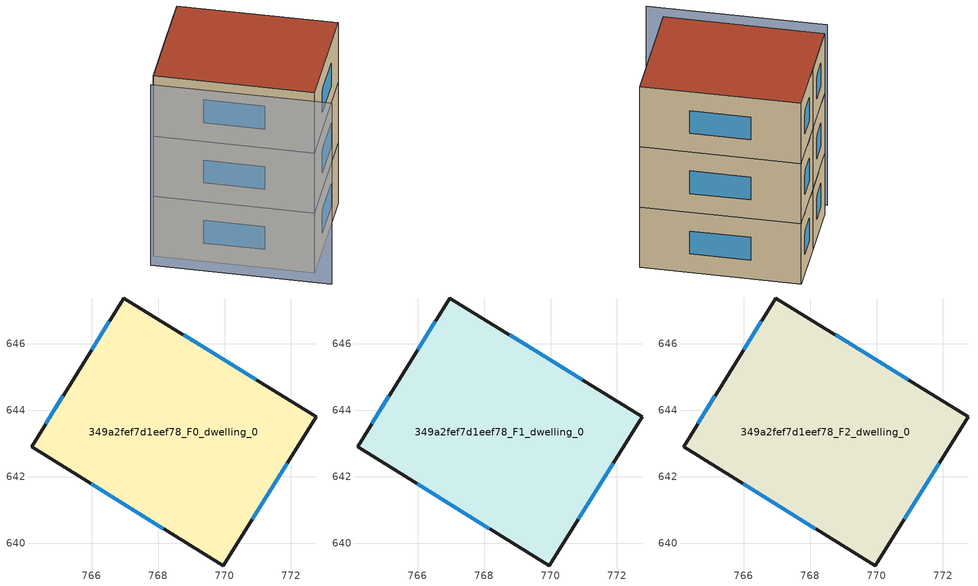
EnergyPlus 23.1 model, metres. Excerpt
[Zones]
349a2fef7d1eef78_F0_dwelling_0
 floor ground (EU_floor_Construction): 772.75,643.8 769.96,639.31 764.19,642.9 765.56,645.12 766.97,647.37 z0
 wall outside (EU_wall_Construction): 769.96,639.31 772.75,643.8 766.97,647.37 765.56,645.12 764.19,642.9 769.96,639.31 z0:3
 window (EU_Window_Construction): 770.83,640.71 771.88,642.41 / 765.99,641.78 768.16,640.43 / 765.14,644.43 764.62,643.59 / 766.53,646.67 766,645.82 / 770.95,644.92 768.77,646.26 z0.93:2.07
349a2fef7d1eef78_F1_dwelling_0
 floor to 349a2fef7d1eef78_F0_dwelling_0 (EU_floor_Construction): 772.75,643.8 769.96,639.31 764.19,642.9 765.56,645.12 766.97,647.37 z3
 wall outside (EU_wall_Construction): 769.96,639.31 772.75,643.8 766.97,647.37 765.56,645.12 764.19,642.9 769.96,639.31 z3:6
 window (EU_Window_Construction): 770.83,640.71 771.88,642.41 / 765.99,641.78 768.16,640.43 / 765.14,644.43 764.62,643.59 / 766.53,646.67 766,645.82 / 770.95,644.92 768.77,646.26 z3.93:5.07
349a2fef7d1eef78_F2_dwelling_0
 floor to 349a2fef7d1eef78_F1_dwelling_0 (EU_floor_Construction): 772.75,643.8 769.96,639.31 764.19,642.9 765.56,645.12 766.97,647.37 z6
 wall outside (EU_wall_Construction): 769.96,639.31 772.75,643.8 766.97,647.37 765.56,645.12 764.19,642.9 769.96,639.31 z6:9
 window (EU_Window_Construction): 770.83,640.71 771.88,642.41 / 765.99,641.78 768.16,640.43 / 765.14,644.43 764.62,643.59 / 766.53,646.67 766,645.82 / 770.95,644.92 768.77,646.26 z6.93:8.07
 roof outside (EU_roof_Construction): 769.96,639.31 772.75,643.8 766.97,647.37 765.56,645.12 764.19,642.9 z9
shading: 763.85,642.34 770.33,638.33 z0:9
[Building]
EU S2 Campaign: North Axis=0; Terrain=City; Solar Distribution=FullExterior
[Site:Location]
Montreal-Trudeau.Intl.AP: Latitude=45.4667; Longitude=-73.75; Time Zone=-5; Elevation=36
[SizingPeriod:WeatherFileDays]
AnnualSizingPeriod: Begin Month=1; Begin Day of Month=1; End Month=12; End Day of Month=31; Day of Week for Start Day=Monday; Use Weather File Daylight Saving Period=No; Use Weather File Rain and Snow Indicators=No
[MATERIAL]
EU_InternalMass_Material: Roughness=MediumRough; Thickness=0.1; Conductivity=1; Density=1800; Specific Heat=900; Thermal Absorptance=0.9; Solar Absorptance=0.7; Visible Absorptance=0.7
[MATERIAL:NOMASS] Roughness=MediumRough; Thermal Absorptance=0.9; Solar Absorptance=0.7; Visible Absorptance=0.7
Name | Thermal Resistance
EU_wall_NoMass; EU_floor_NoMass | 1.51479
EU_roof_NoMass | 2.84114
[WINDOWMATERIAL:SIMPLEGLAZINGSYSTEM]
EU_Window_SimpleGlazing: UFactor=3.53504; Solar Heat Gain Coefficient=0.8; Visible Transmittance=0.8
[CONSTRUCTION]
EU_wall_Construction: EU_wall_NoMass
EU_roof_Construction: EU_roof_NoMass
EU_floor_Construction: EU_floor_NoMass
EU_Window_Construction: EU_Window_SimpleGlazing
EU_InternalMass_Construction: EU_InternalMass_Material
[ZONE] Type=1; Multiplier=1; Ceiling Height=autocalculate; Floor Area=autocalculate; Part of Total Floor Area=Yes
Name | Volume
349a2fef7d1eef78_F0_dwelling_0 | 107.59
349a2fef7d1eef78_F1_dwelling_0; 349a2fef7d1eef78_F2_dwelling_0 | 107.591
[INTERNALMASS] Construction=EU_InternalMass_Construction; Surface Area=35.8634
Name | Zone or ZoneList
349a2fef7d1eef78_F0_dwelling_0_EU_InternalMass | 349a2fef7d1eef78_F0_dwelling_0
349a2fef7d1eef78_F1_dwelling_0_EU_InternalMass | 349a2fef7d1eef78_F1_dwelling_0
349a2fef7d1eef78_F2_dwelling_0_EU_InternalMass | 349a2fef7d1eef78_F2_dwelling_0
[OTHEREQUIPMENT] Fuel Type=Electricity; Design Level Calculation Method=Watts/Area; Power per Zone Floor Area=1; Fraction Latent=0; Fraction Radiant=0; Fraction Lost=0; Carbon Dioxide Generation Rate=0; EndUse Subcategory=EU_Step8_InternalGains
Name | Zone or ZoneList or Space or SpaceList | Schedule
EU_Step8_InternalGain_349a2fef7d1eef78_F0_dwelling_0_f000 | 349a2fef7d1eef78_F0_dwelling_0 | EU_Step8_GainSchedule_349a2fef7d1eef78_F0_dwelling_0_f000
EU_Step8_InternalGain_349a2fef7d1eef78_F1_dwelling_0_f000 | 349a2fef7d1eef78_F1_dwelling_0 | EU_Step8_GainSchedule_349a2fef7d1eef78_F1_dwelling_0_f000
EU_Step8_InternalGain_349a2fef7d1eef78_F2_dwelling_0_f000 | 349a2fef7d1eef78_F2_dwelling_0 | EU_Step8_GainSchedule_349a2fef7d1eef78_F2_dwelling_0_f000
[ZONEVENTILATION:DESIGNFLOWRATE] Schedule=EU_AlwaysOn; Design Flow Rate Calculation Method=AirChanges/Hour; Air Changes per Hour=0.775154; Ventilation Type=Natural; Fan Pressure Rise=0; Fan Total Efficiency=1; Constant Term Coefficient=1; Temperature Term Coefficient=0; Velocity Term Coefficient=0; Velocity Squared Term Coefficient=0; Minimum Indoor Temperature=-100; Maximum Indoor Temperature=100; Delta Temperature=-100; Minimum Outdoor Temperature=-100; Maximum Outdoor Temperature=100; Maximum Wind Speed=40
Name | Zone or ZoneList or Space or SpaceList
EU_ConstantAir_349a2fef7d1eef78_F0_dwelling_0 | 349a2fef7d1eef78_F0_dwelling_0
EU_ConstantAir_349a2fef7d1eef78_F1_dwelling_0 | 349a2fef7d1eef78_F1_dwelling_0
EU_ConstantAir_349a2fef7d1eef78_F2_dwelling_0 | 349a2fef7d1eef78_F2_dwelling_0
[HVACTEMPLATE:THERMOSTAT] Constant Heating Setpoint=20; Constant Cooling Setpoint=50
EU_HeatOnly_349a2fef7d1eef78_F0_dwelling_0; EU_HeatOnly_349a2fef7d1eef78_F1_dwelling_0; EU_HeatOnly_349a2fef7d1eef78_F2_dwelling_0
[HVACTEMPLATE:ZONE:IDEALLOADSAIRSYSTEM] System Availability Schedule=EU_AlwaysOn; Maximum Heating Supply Air Temperature=50; Minimum Cooling Supply Air Temperature=13; Maximum Heating Supply Air Humidity Ratio=0.0156; Minimum Cooling Supply Air Humidity Ratio=0.0077; Heating Limit=NoLimit; Cooling Limit=NoLimit; Heating Availability Schedule=EU_AlwaysOn; Cooling Availability Schedule=EU_CoolingOff; Dehumidification Control Type=ConstantSensibleHeatRatio; Cooling Sensible Heat Ratio=0.7; Dehumidification Setpoint=60; Humidification Control Type=None; Humidification Setpoint=30; Outdoor Air Method=None; Outdoor Air Flow Rate per Person=0.00944; Outdoor Air Flow Rate per Zone Floor Area=0; Outdoor Air Flow Rate per Zone=0; Demand Controlled Ventilation Type=None; Outdoor Air Economizer Type=NoEconomizer; Heat Recovery Type=None; Sensible Heat Recovery Effectiveness=0.7; Latent Heat Recovery Effectiveness=0.65
Name | Template Thermostat
349a2fef7d1eef78_F0_dwelling_0 | EU_HeatOnly_349a2fef7d1eef78_F0_dwelling_0
349a2fef7d1eef78_F1_dwelling_0 | EU_HeatOnly_349a2fef7d1eef78_F1_dwelling_0
349a2fef7d1eef78_F2_dwelling_0 | EU_HeatOnly_349a2fef7d1eef78_F2_dwelling_0
[SIZING:ZONE] Zone Cooling Design Supply Air Temperature Input Method=SupplyAirTemperature; Zone Cooling Design Supply Air Temperature=13; Zone Heating Design Supply Air Temperature Input Method=SupplyAirTemperature; Zone Heating Design Supply Air Temperature=50; Zone Cooling Design Supply Air Humidity Ratio=0.008; Zone Heating Design Supply Air Humidity Ratio=0.008; Cooling Design Air Flow Method=DesignDay; Cooling Design Air Flow Rate=0; Cooling Minimum Air Flow per Zone Floor Area=0.000762; Cooling Minimum Air Flow=0; Cooling Minimum Air Flow Fraction=0.2; Heating Design Air Flow Method=DesignDay; Heating Design Air Flow Rate=0; Heating Maximum Air Flow per Zone Floor Area=0.002032; Heating Maximum Air Flow=0.141576; Heating Maximum Air Flow Fraction=0.3; Account for Dedicated Outdoor Air System=No; Dedicated Outdoor Air System Control Strategy=NeutralSupplyAir; Dedicated Outdoor Air Low Setpoint Temperature for Design=autosize; Dedicated Outdoor Air High Setpoint Temperature for Design=autosize; Zone Load Sizing Method=Sensible Load Only No Latent Load; Zone Latent Cooling Design Supply Air Humidity Ratio Input Method=HumidityRatioDifference; Zone Cooling Design Supply Air Humidity Ratio Difference=0.005; Zone Latent Heating Design Supply Air Humidity Ratio Input Method=HumidityRatioDifference; Zone Humidification Design Supply Air Humidity Ratio Difference=0.005
349a2fef7d1eef78_F0_dwelling_0; 349a2fef7d1eef78_F1_dwelling_0; 349a2fef7d1eef78_F2_dwelling_0
[SCHEDULE:CONSTANT]
Name | Hourly Value
EU_AlwaysOn | 1
EU_CoolingOff | 0
[SCHEDULE:FILE] Column Number=1; Rows to Skip at Top=0; Number of Hours of Data=8760; Column Separator=Comma; Interpolate to Timestep=No; Minutes per Item=60; Adjust Schedule for Daylight Savings=Yes
Name | File
EU_Step8_GainSchedule_349a2fef7d1eef78_F0_dwelling_0_f000 | ../../schedules/349a2fef7d1eef78/349a2fef7d1eef78_F0_dwelling_0_f000_gain.csv
EU_Step8_GainSchedule_349a2fef7d1eef78_F1_dwelling_0_f000 | ../../schedules/349a2fef7d1eef78/349a2fef7d1eef78_F1_dwelling_0_f000_gain.csv
EU_Step8_GainSchedule_349a2fef7d1eef78_F2_dwelling_0_f000 | ../../schedules/349a2fef7d1eef78/349a2fef7d1eef78_F2_dwelling_0_f000_gain.csv
